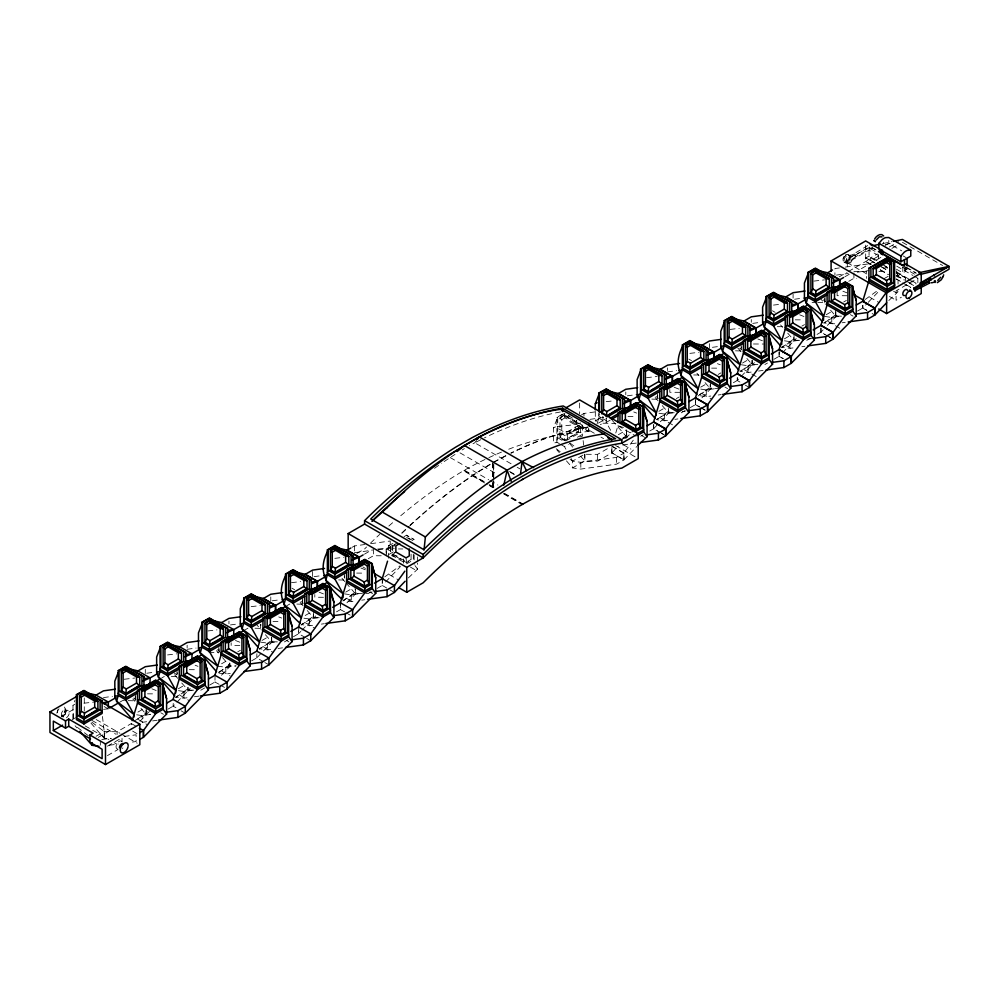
<?xml version="1.0" encoding="UTF-8"?>
<svg xmlns="http://www.w3.org/2000/svg" width="999" height="999" viewBox="0 0 999 999"><rect width="100%" height="100%" fill="white"/><g stroke="black" fill="none" stroke-linecap="round" stroke-linejoin="round"><path stroke-width="0.75" stroke-dasharray="5 3.75" d="M56.868 713.149L57.805 709.715M564.423 415.272L565.022 417.794L575.174 423.651L575.174 429.832L565.022 435.689L564.423 440.522L559.964 437.937L559.964 417.844L564.423 415.272L578.371 423.326L578.371 432.467L564.423 440.522L578.371 431.805M65.31 713.648L66.209 710.339L64.76 707.042M597.09 423.876L598.726 418.069L598.726 413.186M615.746 433.029L617.956 425.724L623.488 427.522M572.514 418.119L564.423 413.449L557.729 417.32L557.729 437.812L556.893 440.397L559.403 441.845M599.55 413.673L598.726 416.258L606.256 420.604M72.989 719.13L72.989 705.306L74.95 700.324M559.403 443.668L556.893 442.22L553.483 443.269L553.483 427.909L556.893 419.18L564.423 414.835L569.867 416.084M559.964 437.937L561.775 433.816L561.775 419.667L559.964 418.506L564.423 415.934L578.371 423.976L575.174 423.651M869.242 247.103C870.728 249.013 845.366 256.731 851.023 259.902C850.748 262.5 845.504 265.946 844.33 261.925C842.369 254.295 854.07 253.734 849.999 256.731M882.916 243.881L883.715 242.208M850.586 256.843C864.922 250.299 848.326 255.232 846.977 257.692C843.593 266.483 847.839 259.84 850.961 259.827M869.118 247.215L869.704 248.863L875.461 248.202M844.118 256.293L842.956 258.853L843.243 261.051M64.835 714.385L62.088 716.645M623.875 453.171L611.763 446.178L611.763 452.934L623.875 459.927L623.875 453.171L634.39 438.636M476.548 440.422L474.762 442.794L469.405 445.716M139.922 721.353L149.5 711.4M175.936 707.667L173.102 706.193L190.26 688.361M219.106 684.29L214.935 682.042L217.195 679.682M221.453 675.262L232.093 664.21M263.624 661.7L256.755 657.891L274.975 638.96M305.457 637.549L298.576 633.741L300.849 631.393M301.91 630.282L315.746 615.921M344.593 611.85L340.409 609.602L342.682 607.242M346.928 602.822L357.567 591.77M394.355 592.444L382.23 585.451L384.503 583.091M385.564 581.992L400.462 566.52M408.329 577.934L417.557 569.168L417.557 563.024M611.763 452.934L618.281 446.153M625.736 438.424L633.179 430.681M660.314 432.679L653.583 428.783L670.754 410.951M623.875 459.927L636.788 446.528M699.45 406.968L695.416 404.632L697.677 402.285M701.935 397.864L712.574 386.813M739.934 382.043L737.237 380.494L754.395 362.662M783.104 358.678L779.07 356.343L781.33 353.983M782.392 352.884L796.228 338.511M827.622 336.076L820.891 332.192L823.164 329.832M827.409 325.412L839.11 313.261M866.757 310.377L862.724 308.042L867.12 303.484M868.181 302.372L878.82 291.321M888.81 300.524L898.039 291.758L896.328 289.373M867.731 245.542L854.657 253.384L855.843 256.568L851.036 259.977M855.506 255.095L868.78 247.115M855.331 255.269L854.607 255.682L855.631 256.693L870.029 248.826L869.917 247.252M411.076 554.133L411.076 560.114L406.605 562.687L392.669 554.645L395.866 551.997M386.351 555.931L386.351 549.175L394.93 543.743M137.575 719.03L147.652 711.738M175.624 697.614L189.485 687.587M218.706 672.552L231.306 663.436M259.278 649.313L273.139 639.285M301.099 625.174L314.96 615.147M342.932 601.023L356.78 590.996M384.752 576.873L399.875 565.933M623.101 437.974L630.656 432.505M657.367 419.293L669.967 410.177M697.926 396.066L711.788 386.039M741.021 371.004L753.621 361.888M781.58 347.764L795.441 337.737M824.674 322.702L837.274 313.586M865.234 299.463L877.834 290.359M444.155 461.575A428.534 247.415 -60 0 1 450.199 457.53L455.044 454.42M462.125 449.987L464.423 448.588M490.359 464.373L476.81 472.902A428.534 247.415 -60 0 0 410.127 525.561M489.947 485.989L492.894 487.687L493.781 487.175L493.781 480.956M556.893 442.22L556.893 417.37L564.423 413.024L564.423 414.835L582.604 425.324L567.382 433.866L555.269 426.873L553.483 427.909M561.775 419.667L565.022 417.794M72.989 705.306L74.788 704.283M352.01 547.352L354.433 545.953L364.872 544.505M581.53 414.835L583.965 413.436L595.891 411.788M875.998 249.8L870.666 246.728L870.666 248.826L872.239 247.927L876.235 250.225M61.289 716.495L73.239 709.59L73.239 719.03M847.289 266.745L847.289 262.7L869.068 250.125L881.255 257.168L859.49 269.742M885.089 245.504L888.773 243.381L901.71 250.849M579.108 422.989L576.535 424.475L555.269 426.873M871.091 264.485L865.821 261.438L865.821 257.954L869.068 256.081L877.597 261.014M357.005 553.346L364.573 548.975A428.534 247.415 -60 0 1 366.571 546.99M878.708 255.994L870.666 260.639L870.666 257.792L877.322 253.958M889.31 247.028L898.625 241.658M72.39 719.517L75.037 717.994M839.073 276.873L847.052 272.265M848.388 271.503L869.068 259.565L874.724 262.824M891.882 248.389L898.476 244.593M364.423 554.183L372.152 549.725M595.242 420.916L602.959 416.458L602.959 423.214L600.387 424.7M844.904 276.773L851.348 273.064M565.771 440.909L580.606 432.342L580.606 422.789M598.438 423.101L606.518 418.444M388.436 558.241L388.436 545.679L392.332 543.431M404.008 536.688L406.605 535.189L414.135 539.535L406.605 535.614M388.436 545.679L393.131 543.394M577.41 437.25L582.604 434.253L580.606 432.342M108.179 708.878L104.133 706.543M119.905 702.11L122.477 700.624L126.711 700.649M161.726 677.959L164.311 676.473M245.379 629.657L247.952 628.171M287.213 605.519L289.785 604.033M368.281 558.703L373.439 555.731L383.304 555.794M588.798 428.696L588.798 431.393L576.685 424.4L576.685 420.342L576.535 424.475L588.661 431.468L591.371 429.907M848.763 281.306L853.92 278.321L856.742 278.346M377.672 549L386.351 549.175L397.14 542.957M560.664 444.393L564.423 446.565L568.319 444.318M610.152 420.154L606.256 422.415L598.726 418.069L595.304 419.118L596.203 421.503M395.204 544.692L392.669 546.153L394.792 545.929M389.036 554.383L394.43 551.273M237.687 651.86L240.384 650.299M676.348 398.601L679.045 397.04M718.181 374.45L720.866 372.902M801.822 326.161L804.52 324.6M843.656 302.01L846.353 300.449M884.127 278.634L888.173 276.298M96.079 736.251L104.208 731.555L117.12 731.755L131.418 723.501L131.281 728.983M137.899 712.1L143.232 709.028M178.396 688.723L185.052 684.877M221.553 663.798L226.885 660.726M262.05 640.421L268.706 636.575M305.207 615.509L309.203 613.199M345.704 592.132L352.36 588.286M611.9 446.103L624.025 453.096L624.025 459.852L616.595 464.135L580.819 469.093L572.564 467.907L572.564 461.151L584.54 454.233M618.381 434.69L626.51 430.007L626.51 436.763L622.477 439.085M658.878 411.313L665.534 407.467M700.711 387.162L707.367 383.329M742.532 363.024L749.188 359.178M784.365 338.873L791.021 335.027M826.185 314.722L832.841 310.876M896.702 266.121L904.47 270.604L907.092 269.081L904.507 267.595M98.252 737.399L109.828 730.719M896.503 276.536L905.656 271.253L912.974 275.474M392.669 553.983L406.605 562.025L411.076 559.452M133.916 721.153L146.029 714.16L150.474 714.31M218.906 672.09L229.683 665.871L235.539 666.021M586.313 454.283L597.602 454.358L610.476 446.928M167.957 709.165L173.239 706.106M200.762 690.222L204.633 687.986M209.778 685.014L215.072 681.967M251.611 660.863L256.893 657.817M284.415 641.92L288.286 639.697M293.431 636.725L298.726 633.666L298.726 628.246M336.551 611.825L340.547 609.515L340.547 602.759M370.641 592.145L368.069 593.631L363.836 593.606M377.085 588.423L382.38 585.364L382.38 578.608M580.619 456.231L584.902 461.026L597.602 461.113L611.9 452.859L624.025 459.852M640.709 436.226L643.281 434.727M649.725 431.019L653.733 428.708L657.767 431.031M681.256 412.812L685.114 410.589M690.259 407.617L695.554 404.558L699.6 406.893M733.378 382.717L737.374 380.407L740.072 381.968M764.897 364.523L767.482 363.037M773.913 359.315L779.208 356.256L783.241 358.591M806.73 340.372L810.589 338.137M817.032 334.428L821.028 332.118L825.074 334.44M857.567 311.014L862.861 307.967L866.895 310.302M107.417 746.191L122.028 737.761L122.028 741.807M917.844 282.767L917.844 278.296L896.078 290.859L896.078 300.299L901.373 297.24M570.092 459.278L572.564 461.151L580.819 462.337L616.595 457.38L624.025 453.096M107.417 755.619L118.044 749.487M493.494 462.137L508.366 454.27M493.781 462.312L508.653 454.433M480.819 439.685L474.762 442.794L511.913 464.248M845.416 255.082L846.103 254.757M567.382 439.597L567.382 433.866L585.938 425.874M850.349 257.555L849.1 257.367M66.871 710.364L65.472 710.826L66.496 710.863L65.172 710.102M579.832 436.963L582.604 436.063L582.604 423.514M885.364 244.593L892.656 242.732M882.804 243.594L891.857 241.683M560.364 412L558.029 412.412A428.534 247.415 -60 0 0 484.453 437.849M587.862 426.998L584.353 427.609A428.534 247.415 -60 0 0 510.776 453.047M588.149 427.172L584.652 427.784A428.534 247.415 -60 0 0 511.076 453.221M839.397 267.932L834.914 268.544L834.914 275.299M845.354 267.095L870.703 263.586M836.413 275.1L848.338 273.439M857.279 272.203L869.205 270.542M794.58 299.238L803.533 298.002M752.759 323.389L760.214 322.352M824.899 316.458L831.767 317.457L842.207 316.009M841.508 316.183L835.639 316.021L823.526 323.014L834.752 323.801M842.207 322.764L845.191 322.352M712.424 347.327L719.879 346.303M784.452 340.809L789.947 341.608L798.888 340.359M807.841 339.123L812.312 338.499M799.675 340.322L793.818 340.159L781.705 347.165L789.947 348.351L795.916 347.527M801.872 346.703L804.857 346.291M667.619 371.89L676.56 370.654M741.246 364.76L748.114 365.746L758.553 364.298M757.854 364.473L751.997 364.31L739.872 371.316L748.114 372.502L752.597 371.89M758.553 371.054L763.024 370.442M627.285 395.841L636.226 394.593M700.799 389.098L706.293 389.897L716.733 388.449M720.254 388.648L710.164 388.461L698.051 395.454L706.293 396.653L710.764 396.029M718.219 395.005L721.203 394.58M589.922 419.368L604.832 417.295M658.965 413.249L664.472 414.048L674.899 412.599M682.354 411.563L685.339 411.151M674.2 412.774L668.343 412.612L656.218 419.605L664.472 420.804L668.943 420.179M674.899 419.355L677.884 418.943M622.639 438.199L627.11 437.574M622.639 444.955L637.549 442.882M370.841 543.681L390.222 540.996L390.222 547.739L394.343 548.339M354.433 552.709L372.327 550.224M378.296 549.4L390.222 547.739M314.098 576.648L321.553 575.611M272.277 600.799L279.732 599.762M344.418 593.868L351.286 594.855L361.725 593.406M369.18 592.382L372.165 591.957M362.425 593.593L355.157 593.418L343.044 600.424L351.286 601.61L355.756 600.998M361.725 600.162L364.71 599.75M230.444 624.949L237.899 623.913M303.971 618.206L309.465 619.005L319.905 617.557M319.193 617.732L313.336 617.569L301.211 624.562L309.465 625.761L315.422 624.937M321.391 624.113L324.375 623.688M187.138 649.3L196.079 648.064M260.764 642.157L267.632 643.156L276.586 641.92M277.372 641.882L271.503 641.72L259.39 648.713L267.632 649.912L272.115 649.288M278.072 648.463L282.542 647.839M146.803 673.239L154.246 672.202M217.57 666.108L225.811 667.307L236.251 665.858M218.943 673.064L225.811 674.063L230.282 673.438M103.484 697.602L112.425 696.353M178.484 690.659L183.978 691.445L192.932 690.209M193.719 690.172L187.862 690.009L175.737 697.015L183.978 698.201L188.461 697.589M194.418 696.753L198.888 696.141M136.663 714.797L142.158 715.596L152.597 714.148M146.628 721.728L142.158 722.352L142.158 715.596M152.597 720.903L157.068 720.291M101.823 739.535L110.764 738.298M124.188 736.438L136.114 734.789L136.114 741.545L130.145 742.369M109.278 745.266L118.219 744.018M813.823 281.106L824.462 279.87M773.513 305.082L781.106 304.195M730.169 329.408L739.285 328.346M689.859 353.371L698.975 352.322M646.515 377.697L657.155 376.473M606.206 401.673L613.811 400.786M567.382 433.866L588.798 431.393M334.852 558.341L343.968 557.28M291.508 582.654L300.624 581.605M251.199 606.63L260.327 605.581M207.854 630.956L216.97 629.894M167.557 654.932L176.673 653.87M124.201 679.258L134.84 678.021M83.904 703.221L96.054 701.822M103.621 709.34L108.317 708.791M556.893 417.37L557.729 417.32M853.92 271.578L866.62 271.653L866.62 278.409M878.945 271.541L887.599 271.591M847.214 295.741L837.125 295.679L837.125 290.284M812.087 302.472L816.32 302.497M817.731 302.51L824.999 302.685L824.999 295.929M795.291 319.83L803.945 319.88M777.322 326.673L782.966 326.698L782.966 324.001M753.471 343.981L763.561 344.043M735.489 350.811L741.358 350.974L741.358 346.928M711.65 368.132L720.291 368.181M693.668 374.962L699.312 375M679.907 392.332L669.817 392.27L669.817 389.573M651.835 399.113L657.704 399.275L657.704 395.217M627.996 416.421L636.638 416.471M602.959 423.214L615.871 423.426M612.262 420.392L626.51 436.763L629.545 436.9M398.464 548.938L402.797 548.963M392.12 555.968L397.877 556.006M356.643 573.089L365.297 573.139M338.661 579.919L344.518 580.082L344.518 576.036M323.464 597.29L314.81 597.24L314.81 594.53M296.84 604.07L302.697 604.233L302.697 597.477M272.989 621.378L281.643 621.44M255.007 628.221L260.864 628.383L260.864 624.325M239.81 645.579L231.156 645.529L231.156 642.832M208.953 652.347L219.043 652.534L219.043 648.476M189.335 669.68L197.989 669.73M171.353 676.51L177.21 676.673L177.21 672.627M147.515 693.83L156.156 693.88M128.122 700.661L135.389 700.823L135.389 694.068M90.971 723.114L104.208 738.311L111.476 738.486M884.714 267.07L887.599 268.207M842.894 291.221L847.214 292.932M799.625 314.797L803.945 316.508M757.791 338.936L763.561 341.221M717.407 363.661L720.291 364.797M674.138 387.237L679.907 389.523M633.766 411.95L636.638 413.099M386.351 549.175L395.005 552.609M360.964 568.044L365.297 569.767M319.143 592.195L323.464 593.906M278.758 616.92L281.643 618.056M235.489 640.496L239.81 642.207M195.105 665.209L197.989 666.358M151.836 688.786L156.156 690.509M388.436 547.502L394.767 551.061M902.422 242.307L942.581 265.497M903.208 255.969L905.793 257.455M906.63 267.495L915.958 272.877M905.544 267.145L916.195 273.301M870.666 248.826L875.998 251.898M902.634 267.282L914.622 274.213M914.185 276.186L917.844 278.296M896.39 269.193L902.809 272.889L902.809 267.12M896.665 272.015L910.526 280.032M911.75 280.731L917.844 284.253M882.542 264.498L887.674 267.47M870.666 257.792L875.898 260.814M884.977 266.059L887.549 267.545M908.141 279.433L915.983 283.966M881.255 266.608L887.674 270.304M896.665 275.499L904.37 279.945M906.955 281.443L913.498 285.214M865.821 257.954L874.587 262.912M881.642 267.095L888.236 270.904M896.153 275.462L904.058 280.032M909.327 283.079L914.672 286.051M880.331 269.805L888.236 274.375M896.153 278.946L901.423 281.993L896.103 279.071M906.692 285.027L910.651 287.312M870.978 264.573L865.683 261.513L865.683 240.959M880.231 269.917L888.161 274.488M902.709 282.892L910.651 287.475M848.126 254.695C852.397 256.743 848.039 264.523 844.055 262.088M846.802 261.551L847.552 262.662M847.289 262.7L867.194 274.188M893.556 291.233L896.253 292.794M889.485 296.491L896.078 300.299M869.754 297.227L879.182 302.672M872.139 313.486L874.837 315.047M850.386 314.61L853.084 316.159M827.921 321.378L840.047 328.371M826.423 335.227L830.456 337.55M828.97 336.863L833.016 339.185M772.477 310.801L775.174 312.35M786.101 345.529L792.831 349.413M744.267 369.68L756.393 376.673M745.316 385.152L749.362 387.487M688.823 359.091L691.52 360.651M724.912 387.05L727.597 388.611M702.447 393.818L711.875 399.263M700.936 407.667L704.982 410.002M700.799 407.742L706.181 410.851M660.626 417.969L672.739 424.962M659.115 431.818L664.497 434.927M661.663 433.454L665.709 435.789M641.258 435.352L645.292 437.687M626.373 430.082L626.723 436.888M617.956 425.724L636.138 436.213M622.839 444.455L630.918 449.113M594.293 433.254L579.645 424.8L563.224 434.278A428.534 247.415 -60 0 0 507.142 449.825M600.948 437.1L603.608 438.636M615.596 445.554L638.224 458.628M569.642 421.703L581.768 428.696M561.775 433.816L565.022 435.689M559.964 437.287L564.423 439.86M557.729 437.812L564.423 441.683M517.182 467.282L519.817 468.806M509.577 471.391L514.835 474.438M510.452 472.427L514.398 474.712M459.99 452.847L497.14 474.3M450.199 457.53L488.661 479.732M489.985 480.494L497.877 485.052M484.215 481.655L464.348 470.179L455.856 475.349A428.534 247.415 -60 0 0 398.251 517.832M489.522 484.715L493.781 487.175M504.383 493.294L522.927 503.996M463.898 470.454L487.749 484.215M489.073 484.977L493.344 487.45M503.933 493.568L521.166 503.508M484.652 482.929L463.461 470.691L471.953 466.058A428.534 247.415 -60 0 1 485.264 459.353M503.496 493.806L522.04 504.52M412.887 540.621L406.605 537L406.605 535.189M406.605 537.437L409.965 539.373M410.389 567.082L415.771 570.192M389.273 574.637L398.688 580.069M362.812 566.908L365.472 568.443M369.905 592.007L372.602 593.568M347.44 598.788L354.17 602.672M345.791 612.712L351.323 615.734M291.995 588.199L294.68 589.76M305.619 622.926L315.047 628.371M306.656 638.411L310.701 640.746M286.251 640.309L288.948 641.87M263.786 647.077L273.214 652.522M264.835 662.562L269.018 664.81M221.965 671.228L230.045 675.886M220.317 685.152L224.5 687.399M180.132 695.379L189.56 700.811M181.181 710.851L185.227 713.186M160.777 712.749L163.461 714.31M138.312 719.517L147.74 724.962M131.281 723.588L135.464 725.836M132.63 731.118L138.012 734.228M96.179 719.53L119.98 733.266M121.304 734.028L137.175 743.194M91.858 720.341L115.934 734.24M85.102 725.873L108.841 739.585M114.111 742.632L116.758 744.143M62.113 715.659L63.436 716.42L62.825 715.646L63.137 717.157A4.471 2.585 -60 0 1 65.497 711.151A4.471 2.585 -60 0 1 69.293 712.075A4.471 2.585 -60 0 1 66.271 717.919M823.288 299.887L825.761 301.76M739.635 348.189L742.107 350.062M655.981 396.478L658.453 398.364M569.855 442.907L574.8 446.653M560.214 451.773L555.269 448.027L559.34 452.709M300.974 601.448L303.446 603.321M217.32 649.737L219.792 651.61M174.263 672.951L176.736 674.824M133.666 698.039L136.139 699.912M91.846 722.19L104.208 731.555L104.208 738.311M88.374 735.739L74.788 725.436L76.823 727.771M575.174 429.832L578.371 432.467M819.355 297.315L825.461 304.32M830.556 310.177L835.639 316.021L835.639 309.265M780.581 324.962L782.617 327.31M787.712 333.154L793.818 340.159L793.818 337.462M737.737 347.952L741.807 352.622M746.902 358.466L751.997 364.31L751.997 360.264M696.927 373.264L698.963 375.599M705.082 382.617L710.164 388.461L710.164 384.403M655.107 397.415L658.166 400.924M662.237 405.594L668.343 412.612L668.343 407.205M569.418 443.369L573.488 448.052M566.458 460.889L572.564 467.907L584.69 460.901L584.69 454.145M341.933 578.221L344.98 581.73M346.004 582.904L355.157 593.418L355.157 586.663M300.1 602.372L303.159 605.881M307.23 610.551L313.336 617.569L313.336 614.872M255.22 623.014L261.326 630.032M265.397 634.702L271.503 641.72L271.503 634.964M216.446 650.674L218.481 653.009M222.552 657.679L229.683 665.871L229.683 659.115M174.625 674.812L177.672 678.321M181.743 683.004L187.862 690.009L187.862 687.312M132.792 698.963L134.828 701.298M140.946 708.316L146.029 714.16L146.029 710.114M414.997 565.584L417.557 569.168M610.689 430.369L606.256 422.415L606.256 417.532M564.423 446.565L565.909 449.213M571.091 458.491L572.564 461.151M896.702 272.827L898.039 276.398L898.039 284.078M896.515 270.866L898.039 276.398M406.019 557.867L406.605 562.687L406.605 562.025M583.129 440.584L583.641 445.104M102.472 716.483L104.208 731.555M905.656 266.92L905.656 271.253M905.656 277.21L905.519 280.769M904.47 267.495L904.47 270.604M888.773 240.447L888.773 243.381M878.421 254.483L878.421 258.816M869.068 250.125L869.068 259.565M862.861 305.219L862.861 307.967M862.724 305.344L862.724 308.042M853.92 272.927L853.92 278.321M835.863 312.088L835.863 316.146M831.767 317.457L831.767 324.213M824.787 298.501L824.787 302.56M821.028 328.034L821.028 332.118M820.891 328.147L820.891 332.192M794.03 334.89L794.03 340.284M793.094 294.043L793.094 298.102M789.947 341.608L789.947 348.351M779.208 349.5L779.208 356.256M779.07 352.285L779.07 356.343M752.21 360.389L752.21 364.435M751.273 319.543L751.273 322.252M748.114 365.746L748.114 372.502M741.133 344.093L741.133 350.849M737.374 377.672L737.374 380.407M737.237 377.784L737.237 380.494M710.376 381.83L710.376 388.586M709.44 343.693L709.44 347.752M706.293 389.897L706.293 396.653M695.554 400.474L695.554 404.558M695.416 397.889L695.416 404.632M668.556 410.027L668.556 412.737M667.619 367.844L667.619 370.542M664.472 414.048L664.472 420.804M657.479 393.743L657.479 399.15M653.733 424.625L653.733 428.708M653.583 424.737L653.583 428.783M625.786 391.995L625.786 394.692M616.595 457.38L616.595 464.135M611.9 447.44L611.9 452.859M597.602 454.358L597.602 461.113M595.304 411.438L595.304 419.118M588.661 428.733L588.661 431.468M584.902 454.27L584.902 461.026M583.965 413.436L583.965 416.133M580.819 462.337L580.819 469.093M579.645 403.022L579.645 413.911M493.781 463.861L493.781 479.408M493.494 465.247L493.494 479.233M493.494 480.794L493.494 487L492.607 487.524L492.607 482.854M492.894 462.824L492.894 476.81M492.894 483.029L492.894 487.687M492.607 476.635L492.607 462.649L476.523 472.727A428.534 247.415 -60 0 0 409.84 525.399M417.557 556.88L417.557 561.488M414.135 554.895L414.135 564.385M413.311 554.133L413.311 559.989L406.605 563.861L390.434 554.52L390.434 544.954M403.646 558.903L403.646 563.199M392.669 545.491L392.669 554.645M386.126 549.05L386.126 553.109M382.23 578.696L382.23 585.451M373.439 548.975L373.439 555.731M355.382 589.497L355.382 593.543M354.433 545.953L354.433 551.361M351.286 594.855L351.286 601.61M344.305 573.201L344.305 579.957M340.409 602.847L340.409 609.602M313.549 612.287L313.549 617.694M312.612 571.453L312.612 576.86M309.465 619.005L309.465 625.761M302.485 600.049L302.485 604.108M298.576 631.043L298.576 633.741M271.728 637.787L271.728 641.845M270.779 596.952L270.779 600.998M267.632 643.156L267.632 649.912M260.652 624.2L260.652 628.259M256.893 653.733L256.755 657.891M229.895 663.286L229.895 665.996M228.958 621.103L228.958 623.801M225.811 667.307L225.811 674.063M218.831 645.654L218.831 652.409M215.072 675.212L214.935 682.042M188.074 687.437L188.074 690.134M187.138 645.242L187.138 647.951M183.978 691.445L183.978 698.201M176.998 669.792L176.998 676.548M173.239 703.371L173.102 706.193M146.241 708.878L146.241 714.285M145.305 669.392L145.305 673.451M135.177 696.653L135.177 700.699M117.12 731.755L117.12 734.465M104.42 731.68L104.42 738.436M100.337 741.096L100.337 745.154M84.278 697.976L84.278 711.188M117.707 749.038A4.471 2.585 -60 0 1 116.883 743.805A4.471 2.585 -60 0 1 121.866 741.47M845.216 255.594A4.221 2.435 -60 0 1 849.05 257.155A4.221 2.435 -60 0 1 844.467 262.225A4.221 2.435 -60 0 1 844.505 256.381M122.902 747.914A3.172 1.836 -60 0 1 122.365 748.501M64.51 707.055A5.619 3.247 -60 0 1 61.289 715.946M57.268 712.649A5.619 3.247 -60 0 1 59.028 708.766M402.035 533.216A428.534 247.415 -60 0 1 409.115 526.51M401.735 533.041A428.534 247.415 -60 0 1 408.816 526.336M434.503 468.331A428.534 247.415 -60 0 1 441.733 463.236M488.886 457.642A428.534 247.415 -60 0 1 501.535 452.085M370.579 543.056A428.534 247.415 -60 0 1 379.67 534.403M388.848 526.036A428.534 247.415 -60 0 1 392.957 522.415M905.656 277.847L896.528 272.727L905.656 277.847M848.014 261.376A2.385 1.374 -60 0 0 849.375 257.605A2.385 1.374 -60 0 0 846.453 259.415A2.385 1.374 -60 0 0 848.014 261.376M849.899 263.237A3.359 1.936 -60 0 0 851.835 257.917A3.359 1.936 -60 0 0 847.714 260.464A3.359 1.936 -60 0 0 849.899 263.237M63.724 715.421A3.172 1.836 -60 0 0 65.547 710.401A3.172 1.836 -60 0 0 61.663 712.811A3.172 1.836 -60 0 0 63.724 715.421"/><path stroke-width="1.5" d="M928.408 282.13L929.195 281.443L929.607 283.029L914.572 290.796M424.001 550.074L425.387 536.975L429.72 532.579A373.926 215.884 -60 0 1 507.155 470.167L522.065 461.588A373.926 215.884 -60 0 1 599.487 434.59L603.833 433.941L612.1 439.697M83.941 692.682L84.54 695.192L94.693 701.061L94.693 707.242L84.54 713.099L83.941 717.919L79.47 715.346L79.47 695.254L83.941 692.682L97.89 700.724L97.89 709.877L83.941 717.919L97.89 709.215M136.513 676.91L139.71 677.235L125.762 669.193L121.304 671.765L123.114 672.926L123.114 687.075L121.304 691.196L121.304 671.103L125.762 668.531L126.361 671.053L136.513 676.91L136.513 683.091L126.361 688.948L125.762 693.781L139.71 685.064M167.745 668.418L168.194 664.797L178.346 658.94L178.346 652.759L168.194 646.902L167.595 644.38L163.124 646.952L163.124 667.045L166.483 668.98M209.565 644.268L210.015 640.646L220.167 634.79L220.167 628.608L210.015 622.752L209.415 620.229L204.957 622.814L204.957 642.906L208.304 644.83M251.248 621.328L251.848 616.508L261.988 610.639L261.988 604.47L251.848 598.601L251.248 596.078L246.778 598.663L246.778 618.756L250.125 620.691M289.722 595.254L293.069 597.177L293.669 592.357L303.821 586.5L303.821 580.319L293.669 574.45L293.069 571.94L288.611 574.512L288.611 594.605L290.422 590.484L290.422 576.336L288.611 575.174L293.069 572.589L307.018 580.644L303.821 580.319M345.642 562.35L335.489 568.206L334.902 573.039L330.432 570.454L330.432 550.362L334.902 547.789L348.838 555.831L348.838 564.984L345.642 562.35L345.642 556.168L335.489 550.312L334.902 547.789M520.454 474.587L522.065 461.588L479.233 436.863L464.335 445.454A373.926 215.884 -60 0 0 386.9 507.867M616.395 410.514L606.256 416.371L606.843 411.538L616.995 405.681L616.995 399.5L606.843 393.643L606.256 391.121L601.785 393.706L601.785 413.798L603.596 409.665L603.596 395.517L601.785 394.355L606.256 391.783L620.192 399.837L616.995 399.5M648.076 392.22L648.676 387.4L658.828 381.531L658.828 375.362L648.676 369.493L648.076 366.97L643.606 369.555L643.606 389.647L648.076 392.22L662.025 383.516M700.649 357.392L690.496 363.249L689.897 368.069L685.439 365.497L685.439 345.404L689.897 342.832L703.845 350.874L703.845 360.027L700.649 357.392L700.649 351.211L690.496 345.342L689.897 342.832M742.482 333.241L732.329 339.098L731.73 343.931L727.26 341.346L727.26 321.253L731.73 318.681L745.666 326.723L745.666 335.876L742.482 333.241L742.482 327.06L732.329 321.203L731.73 318.681M773.551 319.78L774.15 314.947L784.302 309.091L784.302 302.909L774.15 297.053L773.551 294.53L769.093 297.115L769.093 317.195L770.903 313.074L770.903 298.926L769.093 297.764L773.551 295.192L787.499 303.234L784.302 302.909M815.384 295.629L815.983 290.809L826.123 284.94L826.123 278.758L815.983 272.902L815.384 270.379L810.913 272.964L810.913 293.057L812.724 288.923L812.724 274.775L810.913 273.626L815.384 271.041L829.32 279.096L826.123 278.758M913.86 288.174L929.794 278.284L930.868 279.046L930.881 279.845L914.048 289.485M503.808 485.114L507.155 470.192L464.335 445.454L457.267 451.498M937.337 282.642L941.308 279.732L943.181 276.473M943.668 274.825L943.156 276.523M132.168 720.666L137.475 703.121L137.475 690.571L155.657 680.082L163.187 684.427L163.187 709.278L166.596 714.048L143.394 737.337L143.394 730.581L155.657 713.623L163.187 709.278M208.429 689.909L205.007 685.127L205.007 660.277L197.477 655.931L179.296 666.42L179.296 678.97L173.102 699.437L185.364 706.355L185.227 713.186L208.429 689.909L208.429 674.55L205.007 662.087L208.429 674.55M227.048 689.035L250.25 665.759L246.84 660.976L246.84 636.126L239.31 631.78L221.129 642.282L221.129 654.832L214.935 675.287L227.185 682.205L227.048 689.035L219.768 693.244L200.387 695.928M292.083 641.608L288.661 636.825L288.661 611.975L281.131 607.629L262.949 618.131L262.949 630.681L256.755 651.136L269.018 658.054L268.881 664.897L292.083 641.608L292.083 626.248L288.661 613.798L290.022 620.204M333.903 617.457L330.482 612.674L330.482 587.837L322.952 583.491L304.782 593.98L304.782 606.53L298.576 626.997L310.839 633.903L310.701 640.746L333.903 617.457L333.903 602.11L330.482 589.647L331.843 596.053M375.736 593.319L372.315 588.536L372.315 563.686L364.785 559.34L346.603 569.83L346.603 582.38L340.409 602.847L352.672 609.752L352.522 616.595L375.736 593.319L375.736 577.959L372.315 565.496L375.736 577.959M387.55 561.163L382.23 578.696L394.493 585.614L394.355 592.444L405.132 581.243M688.91 412.5L685.489 407.717L685.489 382.867L677.959 378.521L659.79 389.023L659.79 401.573L653.583 422.028L665.709 429.033L665.709 435.789L688.91 412.5L688.91 397.14L685.489 384.69L688.91 397.14M730.731 388.349L727.322 383.566L727.322 358.728L719.792 354.383L701.61 364.872L701.61 377.422L695.416 397.889L707.529 404.882L707.529 411.638L730.731 388.349L730.731 373.002L727.322 360.539L730.731 373.002M772.564 364.21L769.143 359.428L769.143 334.578L761.613 330.232L743.431 340.721L743.431 353.271L737.237 373.738L749.362 380.731L749.362 387.487L772.564 364.21L772.564 348.851L769.143 336.388L770.504 342.807M814.385 340.06L810.976 335.277L810.976 310.427L803.446 306.081L785.264 316.571L785.264 329.133L779.07 349.588L791.183 356.581L791.183 363.336L814.385 340.06L814.385 324.7L810.976 312.237L812.324 318.656M856.218 315.909L852.796 311.126L852.796 286.276L845.266 281.93L827.085 292.432L827.085 304.982L820.891 325.437L833.016 332.43L833.016 339.185L856.218 315.909L856.218 300.549L852.796 288.087L856.218 300.549M874.837 308.291L887.087 291.321L894.617 286.975L894.617 262.138L887.087 257.779L868.918 268.281L868.918 280.831L862.724 301.286L874.837 308.291L874.837 315.047L867.557 319.243L848.176 321.94M870.216 244.193L871.565 245.304M77.235 694.717L77.235 715.222L76.411 717.806L83.941 722.152L102.123 711.663L100.125 709.752L100.125 700.187L83.941 690.846L76.411 694.767L76.411 719.617L83.941 723.963L102.123 713.473L102.123 700.923L83.941 690.421L76.411 694.767M143.943 676.773L125.762 666.708L119.068 670.566L119.068 691.071L118.244 693.656L125.762 698.001L143.943 687.512L143.943 676.773L125.762 666.271L118.244 670.629L118.244 695.466L116.608 701.286L132.892 719.992M155.057 684.852L155.657 682.329L160.115 684.902L160.115 704.994L158.304 700.873L158.304 686.725L160.115 685.564L155.657 682.991L141.708 691.033L144.905 690.709L155.057 684.852L158.304 686.725M185.777 652.622L167.595 642.557L160.889 646.428L160.889 666.92L160.065 669.505L167.595 673.85L185.777 663.361L185.777 652.622L167.595 642.132L160.065 646.478L160.065 671.328L158.429 677.135L174.725 695.841M196.878 660.701L197.477 658.179L201.948 660.764L201.948 680.856L200.137 676.723L200.137 662.574L201.948 661.413L197.477 658.841L183.541 666.895L186.738 666.558L196.878 660.701L200.137 662.574M202.722 622.277L202.722 642.782L201.885 645.366L209.415 649.712L227.597 639.21L225.599 637.3L225.599 627.747L209.415 618.406L201.885 622.327L201.885 647.177L200.262 652.984L216.546 671.69M243.768 656.705L241.958 652.572L241.958 638.436L243.768 637.275L239.31 634.69L225.362 642.744L228.559 642.419L238.711 636.55L239.31 634.028L243.768 636.613L243.768 656.705L240.422 658.641M269.418 604.32L251.248 594.255L244.543 598.126L244.543 618.631L243.719 621.216L251.248 625.561L269.418 615.059L269.418 604.32L251.248 593.831L243.719 598.176L243.719 623.026L242.083 628.846L258.366 647.552M280.532 612.399L281.131 609.889L285.602 612.462L285.602 632.554L283.791 628.433L283.791 614.285L285.602 613.124L281.131 610.539L267.183 618.593L270.379 618.269L280.532 612.399L283.791 614.285M306.069 593.906L311.251 590.921L311.251 580.182L293.069 570.104L286.376 573.975L286.376 594.48L285.539 597.065L293.069 601.41L304.782 594.655M327.422 608.403L325.612 604.283L325.612 590.134L327.422 588.973L322.952 586.401L309.016 594.442L312.212 594.118L322.365 588.261L322.952 585.739L327.422 588.311L327.422 608.403L322.952 610.988L316.621 607.33M351.074 555.307L351.074 564.86L353.072 566.77L353.072 556.031L334.902 545.966L328.196 549.825L328.196 570.329L327.372 572.914L334.902 577.26L346.603 570.504M369.243 584.253L367.432 580.132L367.432 565.983L369.243 564.822L364.785 562.25L350.836 570.304L354.033 569.967L364.185 564.11L364.785 561.588L369.243 564.173L369.243 584.253L364.785 586.838L352.11 579.52M640.596 427.597L638.786 423.464L638.786 409.328L640.596 408.166L636.138 405.582L622.19 413.636L625.386 413.311L635.539 407.442L636.138 404.92L640.596 407.505L640.596 427.597L636.138 430.169L624.725 423.588M666.258 375.212L648.076 365.147L641.37 369.018L641.37 389.523L640.546 392.108L648.076 396.453L666.258 385.951L666.258 375.212L648.076 364.722L640.546 369.068L640.546 393.918L638.923 399.737L655.207 418.444M682.429 403.446L680.619 399.325L680.619 385.177L682.429 384.016L677.959 381.431L664.023 389.485L667.22 389.16L677.359 383.304L677.959 380.781L682.429 383.354L682.429 403.446L677.959 406.019L675.424 404.558M706.081 350.337L706.081 359.902L708.079 361.813L708.079 351.074L689.897 340.996L683.204 344.867L683.204 365.372L682.379 367.957L689.897 372.302L706.793 362.562M724.25 379.295L722.439 375.174L722.439 361.026L724.25 359.865L719.792 357.292L705.843 365.334L709.04 365.01L719.193 359.153L719.792 356.631L724.25 359.203L724.25 379.295L719.792 381.88L707.117 374.563M725.024 320.716L725.024 341.221L724.2 343.806L731.73 348.151L749.912 337.662L747.901 335.751L747.901 326.198L731.73 316.858L724.2 320.779L724.2 345.617L722.564 351.436L738.86 370.142M766.083 355.144L764.272 351.024L764.272 336.875L766.083 335.714L761.613 333.142L747.677 341.196L750.873 340.859L761.013 335.002L761.613 332.48L766.083 335.065L766.083 355.144L762.736 357.08M791.732 302.772L773.551 292.707L766.857 296.578L766.857 317.07L766.021 319.655L773.551 324.013L791.732 313.511L791.732 302.772L773.551 292.282L766.021 296.628L766.021 321.478L764.397 327.285L780.681 345.991M802.846 310.851L803.446 308.329L807.904 310.914L807.904 331.006L806.093 326.873L806.093 312.724L807.904 311.576L803.446 308.991L789.497 317.045L792.694 316.708L802.846 310.851L806.093 312.724M833.553 278.621L815.384 268.556L808.678 272.427L808.678 292.932L807.854 295.517L815.384 299.862L833.553 289.36L833.553 278.621L815.384 268.132L807.854 272.477L807.854 297.327L806.218 303.134L822.502 321.84M849.737 306.855L847.926 302.734L847.926 288.586L849.737 287.425L845.266 284.84L831.318 292.894L834.515 292.57L844.667 286.701L845.266 284.191L849.737 286.763L849.737 306.855L845.266 309.428L835.127 303.584M886.5 262.562L887.087 260.04L891.558 262.612L891.558 282.705L889.747 278.584L889.747 264.435L891.558 263.274L887.087 260.702L873.151 268.743L876.348 268.419L886.5 262.562L889.747 264.435M118.244 672.439L114.823 681.168L114.823 696.515L116.608 701.286L133.916 714.41L133.916 717.107M160.065 648.289L156.643 657.017L156.643 672.377L158.429 677.135L175.737 690.259L175.737 692.956M201.885 624.138L198.476 632.866L198.476 648.226L200.262 652.984L217.57 666.108L209.415 651.523L209.415 646.64L225.599 637.3M243.719 599.987L240.297 608.716L240.297 624.075L242.083 628.846L259.39 641.957L251.248 627.372L251.248 622.502L267.42 613.161L267.42 603.596M285.539 575.836C275.362 595.816 284.94 609.815 300.2 623.401M327.372 551.698C317.195 571.665 326.76 585.664 342.02 599.25M595.304 409.902L595.304 403.758L598.726 395.03M640.546 370.879L637.125 379.608L637.125 394.967L638.923 399.737L656.218 412.849L656.218 415.559M682.379 346.74C672.202 366.708 681.768 380.706 697.027 394.293M724.2 322.59L720.779 331.318L720.779 346.665L722.564 351.436L739.872 364.56L731.73 349.962L731.73 345.092L747.901 335.751M766.021 298.439L762.612 307.168L762.612 322.527L764.397 327.285L781.705 340.409L781.705 344.455M807.854 274.288L804.432 283.017L804.432 298.376L806.218 303.134L823.526 316.258L823.526 320.317M79.47 715.346L81.281 711.226L81.281 697.077L79.47 695.916L83.941 693.331L97.89 701.385L94.693 701.061M163.124 667.045L164.935 662.924L164.935 648.776L163.124 647.614L167.595 645.042L181.531 653.084L178.346 652.759M204.957 642.906L206.768 638.773L206.768 624.625L204.957 623.463L209.415 620.891L223.364 628.945L220.167 628.608M246.778 618.756L248.589 614.622L248.589 600.486L246.778 599.325L251.248 596.74L265.185 604.795L261.988 604.47M330.432 570.454L332.242 566.333L332.242 552.185L330.432 551.023L334.902 548.451L348.838 556.493L345.642 556.168M643.606 389.647L645.416 385.514L645.416 371.378L643.606 370.217L648.076 367.632L662.025 375.686L658.828 375.362M685.439 365.497L687.25 361.376L687.25 347.227L685.439 346.066L689.897 343.481L703.845 351.536L700.649 351.211M727.26 341.346L729.07 337.225L729.07 323.077L727.26 321.915L731.73 319.343L745.666 327.385L742.482 327.06M934.202 281.181C935.776 279.046 936.051 283.816 934.24 282.13M909.365 290.147L910.476 290.172L909.577 291.146M874.612 239.086C876.011 236.051 880.993 232.392 883.69 235.964M876.248 240.022L879.232 236.863L882.005 236.838M940.721 277.247L937.736 280.419M878.895 243.319L882.08 239.673A11.014 6.356 -60 0 1 885.564 237.637L888.773 237.512L910.776 250.212L910.776 256.081L900.886 261.788L878.895 249.088L878.895 243.319L900.886 256.019L900.886 261.788M900.886 256.019L904.083 252.385A11.014 6.356 -60 0 1 907.554 250.337L910.776 250.212M185.227 706.43L197.477 689.472L205.007 685.127M227.048 682.28L239.31 665.322L246.84 660.976M310.701 633.99L322.952 617.032L330.482 612.674M352.522 609.84L364.785 592.882L372.315 588.536M394.355 585.689L404.857 571.153M665.709 429.033L677.959 412.063L685.489 407.717M707.529 404.882L719.792 387.924L727.322 383.566M749.362 380.731L761.613 363.773L769.143 359.428M791.183 356.581L803.446 339.623L810.976 335.277M833.016 332.43L845.266 315.472L852.796 311.126M477.447 439.235L479.233 436.863A373.926 215.884 -60 0 1 556.655 409.852L561.013 409.215L603.833 433.941M637.849 445.417L647.077 436.65L647.077 421.291L643.668 408.828L645.292 416.533M886.675 302.734L874.837 315.047L874.974 308.204L862.861 301.211L856.28 305.007M371.928 521.403L386.9 507.854M929.794 278.284L930.881 279.845M915.196 290.984L914.272 289.248M372.615 520.591L375.412 517.844A428.534 247.415 -60 0 1 404.62 491.57M139.473 689.847L139.473 699.4L137.475 701.31L155.657 711.812L163.187 707.454L162.35 704.869L162.35 684.377L155.657 680.506L137.475 690.571M181.306 665.696L181.306 675.249L179.296 677.16L197.477 687.662L205.007 683.316L204.183 680.731L204.183 660.227L197.477 656.355L179.296 666.42M223.127 641.545L223.127 651.111L221.129 653.021L239.31 663.511L246.84 659.165L246.004 656.58L246.004 636.076L239.31 632.205L221.129 642.282M264.947 617.394L264.947 626.96L262.949 628.87L281.131 639.36L288.661 635.014L287.837 632.429L287.837 611.925L281.131 608.054L262.949 618.131M306.78 593.256L306.78 602.809L304.782 604.72L322.952 615.209L330.482 610.864L329.658 608.279L329.658 587.787L322.952 583.916L304.782 593.98M348.601 569.105L348.601 578.658L346.603 580.569L364.785 591.071L372.315 586.725L371.491 584.128L371.491 563.636L364.785 559.765L346.603 569.83M661.788 388.286L661.788 397.852L659.79 399.762L677.959 410.252L685.489 405.906L684.665 403.321L684.665 382.817L677.959 378.958L659.79 389.023M703.608 364.148L703.608 373.701L701.61 375.612L719.792 386.101L727.322 381.755L726.485 379.17L726.485 358.678L719.792 354.807L701.61 364.872M745.441 339.997L745.441 349.55L743.431 351.461L761.613 361.963L769.143 357.617L768.318 355.032L768.318 334.528L761.613 330.657L743.431 340.721M787.262 315.846L787.262 325.412L785.264 327.31L803.446 337.812L810.976 333.466L810.139 330.881L810.139 310.377L803.446 306.506L785.264 316.571M829.083 291.696L829.083 301.261L827.085 303.172L845.266 313.661L852.796 309.315L851.972 306.73L851.972 286.226L845.266 282.355L827.085 292.432M870.916 267.557L870.916 277.11L868.918 279.021L887.087 289.51L894.617 285.165L893.793 282.58L893.793 262.075L887.087 258.217L868.918 268.281M914.947 289.41L914.11 287.712M477.035 438.686L479.233 436.863L476.96 438.736M144.905 690.709L144.905 696.89L141.708 699.525L141.708 690.384L155.657 682.329M191.146 679.77L183.541 675.374L186.738 672.739L186.738 666.558M228.559 642.419L228.559 648.588L225.362 651.236L225.362 642.082L239.31 634.028M270.379 618.269L270.379 624.45L267.183 627.085L267.183 617.931L281.131 609.889M314.086 605.856L309.016 602.934L312.212 600.299L312.212 594.118M354.033 569.967L354.033 576.148L350.836 578.783L350.836 569.642L364.785 561.588M625.386 413.311L625.386 419.48L622.19 422.127L622.19 412.974L636.138 404.92M667.22 389.16L667.22 395.342L664.023 397.977L664.023 388.823L677.959 380.781M709.04 365.01L709.04 371.191L705.843 373.826L705.843 364.685L719.792 356.631M759.078 356.268L747.677 349.675L750.873 347.04L750.873 340.859M792.694 316.708L792.694 322.889L789.497 325.537L789.497 316.383L803.446 308.329M834.515 292.57L834.515 298.751L831.318 301.386L831.318 292.232L845.266 284.191M873.151 276.573L887.087 285.289L873.151 277.235L876.348 274.6L876.348 268.419M522.927 503.996L514.435 509.178A428.534 247.415 -60 0 0 423.164 582.792L406.743 592.27L398.751 587.662M348.164 550.674L348.164 533.553L364.573 524.075L423.164 557.904A428.534 247.415 -60 0 1 514.435 484.278L522.927 479.133M565.759 407.929L579.645 399.912L638.224 433.728L638.224 458.628L621.815 468.106A428.534 247.415 -60 0 0 530.531 499.887L522.04 504.52M201.885 622.327L209.415 617.981L227.597 628.471L227.597 638.91M309.253 579.445L309.253 589.01L293.069 598.351L293.069 603.221L301.211 617.807L283.916 604.695L285.539 598.876L285.539 574.025L293.069 569.68L311.251 580.182M343.044 597.714L343.044 593.668L325.736 580.544L327.372 574.725L327.372 549.887L334.902 545.529L353.072 556.031M598.726 411.65L598.726 393.219L606.256 388.873L624.425 399.363L624.425 410.102L610.152 418.344M706.081 359.902L689.897 369.243L689.897 374.113L698.051 388.698L680.744 375.587L682.379 369.767L682.379 344.917L689.897 340.572L708.079 351.074M724.2 320.779L731.73 316.421L749.912 326.923L749.912 337.362M598.726 393.219L606.256 389.298L624.425 399.363M101.473 702.035L139.823 724.175L139.823 744.717L105.494 764.535L49.95 732.479L49.95 711.925L76.349 696.678M831.093 271.216L831.093 260.939L865.683 240.959L881.255 249.95L881.255 254.283M81.281 697.077L84.54 695.192M123.114 672.926L126.361 671.053M164.935 648.776L168.194 646.902M206.768 624.625L210.015 622.752M248.589 600.486L251.848 598.601M290.422 576.336L293.669 574.45M332.242 552.185L335.489 550.312M603.596 395.517L606.843 393.643M645.416 371.378L648.676 369.493M687.25 347.227L690.496 345.342M729.07 323.077L732.329 321.203M770.903 298.926L774.15 297.053M812.724 274.775L815.983 272.902M595.304 403.758L597.09 402.722M350.799 548.051L347.015 550.237L359.128 557.23L363.137 554.92M832.492 269.955L827.497 272.839L839.61 279.832L843.618 277.522M49.95 711.925L65.522 720.916L68.719 719.068L93.107 733.154L89.922 735.002L89.922 742.22L102.11 749.25L102.11 758.691L53.334 730.519L53.334 721.091L65.522 728.134L68.719 726.285L90.547 738.885M881.255 249.95L878.421 251.598L902.809 265.684L905.656 264.036L921.228 273.027L921.228 284.777M53.334 730.519L62.625 725.162M108.179 702.122L116.046 697.577M150 677.971L157.867 673.438M191.833 653.833L199.688 649.288M233.654 629.682L241.521 625.137M282.717 592.594L270.779 594.243L263.361 598.538L275.474 605.531L283.341 600.986M324.538 568.443L312.612 570.104L305.182 574.388L317.307 581.381L325.174 576.835M610.339 391.62L618.506 393.494L630.481 400.574L638.349 396.029M679.545 363.486L667.619 365.135L660.189 369.43L672.315 376.423L680.182 371.878M721.365 339.335L709.44 340.996L702.022 345.279L714.135 352.272L722.002 347.727M763.199 315.185L751.273 316.845L743.843 321.129L755.968 328.122L763.823 323.589M805.019 291.046L793.094 292.695L785.676 296.978L797.789 303.983L805.656 299.438M181.531 660.913L167.595 668.968L163.124 666.395M223.364 636.775L209.415 644.817L204.957 642.245M265.185 612.624L251.248 620.666L246.778 618.094M288.611 593.943L293.069 596.528L307.018 588.473M330.432 569.792L334.902 572.377L348.838 564.323M620.192 407.667L606.256 416.371M685.439 364.835L689.897 367.42L703.845 359.365M727.26 340.684L731.73 343.269L745.666 335.214M787.499 311.064L773.551 319.118L769.093 316.546M829.32 286.925L815.384 294.967L810.913 292.395M127.035 693.044L139.71 685.726L139.71 676.573L125.762 668.531M168.856 668.893L180.27 662.312M211.95 644.018L223.364 637.424L223.364 628.284L209.415 620.229M252.51 620.604L265.185 613.286L265.185 604.133L251.248 596.078M296.878 594.992L307.018 589.135L307.018 579.982L293.069 571.94M346.303 566.445L334.902 573.039L334.902 572.377M651.885 390.022L654.42 388.561M656.955 387.1L662.025 384.178L662.025 375.025L648.076 366.97M702.584 360.751L689.897 368.069L689.897 367.42M739.335 339.535L731.73 343.931L731.73 343.269M741.87 338.074L744.405 336.613M774.824 319.043L777.359 317.582M779.894 316.121L787.499 311.725L787.499 302.585L773.551 294.53M816.645 294.892L829.32 287.575L829.32 278.434L815.384 270.379M77.235 715.222L83.941 719.093L100.125 709.752M119.068 691.071L125.762 694.942L141.945 685.601L141.945 676.048M160.889 666.92L167.595 670.791L183.766 661.45L183.766 651.897M328.196 570.329L334.902 574.2L351.074 564.86M607.604 416.758L622.427 408.191L622.427 398.638M641.37 389.523L648.076 393.394L664.26 384.053L664.26 374.488M766.857 317.07L773.551 320.941L789.734 311.601L789.734 302.048M808.678 292.932L815.384 296.79L831.555 287.462L831.555 277.897M617.956 422.465L617.956 413.174L636.138 402.672L643.668 407.018L643.668 431.868L647.077 436.65M617.956 413.174L636.138 403.097L643.668 407.018M347.902 569.755L351.785 567.519M109.603 708.054L118.619 702.846M156.581 680.931L160.439 678.708M198.401 656.78L202.273 654.557M240.235 632.642L244.093 630.406M280.769 609.228L285.926 606.256M322.602 585.077L327.747 582.105M637.062 403.534L640.921 401.298M678.883 379.383L682.754 377.147M720.716 355.232L724.575 352.997M762.537 331.081L766.408 328.858M804.37 306.93L808.228 304.707M197.477 658.179L183.541 666.233L183.541 675.374M322.952 585.739L309.016 593.793L309.016 602.934M761.613 332.48L747.677 340.534L747.677 349.675M887.087 260.04L873.151 268.082L873.151 277.235M137.475 693.056L125.762 699.812L118.244 695.466L114.823 696.515M179.296 668.905L167.595 675.674L160.065 671.328L156.643 672.377M221.129 644.767L209.415 651.523L201.885 647.177L198.476 648.226M262.949 620.616L251.248 627.372L243.719 623.026L240.297 624.075M304.782 596.465L293.069 603.221L285.539 598.876L282.13 599.924M346.603 572.315L334.902 579.07L327.372 574.725L323.951 575.774M611.45 419.405L617.956 415.659M659.79 391.508L648.076 398.264L640.546 393.918L637.125 394.967M701.61 367.357L689.897 374.113L682.379 369.767L678.958 370.816M743.431 343.206L731.73 349.962L724.2 345.617L720.779 346.665M785.264 319.056L773.551 325.824L766.021 321.478L762.612 322.527M827.085 294.917L815.384 301.673L807.854 297.327L804.432 298.376M399.675 543.618L395.866 545.816L395.866 551.997L406.019 557.867L409.265 555.981L409.265 548.913M144.905 696.89L155.057 702.747L158.304 700.873M186.738 672.739L196.878 678.608L200.137 676.723M228.559 648.588L238.711 654.457L241.958 652.572M270.379 624.45L280.532 630.307L283.791 628.433M312.212 600.299L322.365 606.156L325.612 604.283M354.033 576.148L364.185 582.005L367.432 580.132M625.386 419.48L635.539 425.349L638.786 423.464M667.22 395.342L677.359 401.198L680.619 399.325M709.04 371.191L719.193 377.048L722.439 375.174M750.873 347.04L761.013 352.897L764.272 351.024M792.694 322.889L802.846 328.758L806.093 326.873M834.515 298.751L844.667 304.608L847.926 302.734M876.348 274.6L886.5 280.457L889.747 278.584M160.115 704.345L155.657 706.917L141.708 698.863M201.948 680.194L197.477 682.767L183.541 674.725M243.768 656.043L239.31 658.616L225.362 650.574M267.183 626.423L281.131 634.477L285.602 631.892M309.016 602.272L322.952 610.327L327.422 607.742M350.836 578.134L364.785 586.176L369.243 583.603M622.19 421.466L636.138 429.508L640.596 426.935M664.023 397.315L677.959 405.369L682.429 402.784M705.843 373.164L719.792 381.218L724.25 378.633M766.083 354.495L761.613 357.068L747.677 349.026M807.904 330.344L803.446 332.917L789.497 324.875M831.318 300.724L845.266 308.778L849.737 306.193M887.087 284.628L891.558 282.043M284.478 633.204L281.131 635.127L270.991 629.283M804.557 332.942L806.792 331.643M139.473 699.4L155.657 708.741L162.35 704.869M181.306 675.249L197.477 684.59L204.183 680.731M223.127 651.111L239.31 660.451L246.004 656.58M264.947 626.96L281.131 636.301L287.837 632.429M306.78 602.809L322.952 612.15L329.658 608.279M348.601 578.658L364.785 587.999L371.491 584.128M642.832 406.968L642.832 427.472L636.138 431.343L619.954 422.003L619.954 412.437M661.788 397.852L677.959 407.192L684.665 403.321M703.608 373.701L719.792 383.042L726.485 379.17M745.441 349.55L761.613 358.891L768.318 355.032M787.262 325.412L803.446 334.752L810.139 330.881M829.083 301.261L845.266 310.602L851.972 306.73M870.916 277.11L887.087 286.451L893.793 282.58M166.671 703.146L173.239 699.35M208.491 679.008L215.072 675.212M250.324 654.857L256.893 651.061M290.859 631.455L298.726 626.91M332.679 607.305L340.547 602.759M374.513 583.154L382.38 578.608M647.152 425.749L653.733 421.953L665.846 428.946L665.846 435.701L658.428 439.985L640.534 442.47M688.973 401.598L695.554 397.802L707.667 404.795L707.667 411.551L700.249 415.834L680.868 418.531M729.52 378.196L737.374 373.651L749.5 380.656L749.5 387.4L742.07 391.695L722.689 394.38M771.34 354.046L779.208 349.5L791.32 356.506L791.32 363.261L783.903 367.545L766.008 370.03M813.161 329.895L821.028 325.362L833.154 332.355L833.154 339.111L825.723 343.394L807.841 345.879M637.387 433.678L643.668 430.057L642.832 427.472M348.164 533.553L406.743 567.382L423.164 557.904L423.164 554.482A428.534 247.415 -60 0 1 514.435 480.856L530.531 471.578A428.534 247.415 -60 0 1 621.815 439.785L621.815 443.206A428.534 247.415 -60 0 0 530.531 474.987L522.04 479.645M621.815 443.206L638.224 433.728M288.661 636.825L281.131 641.171L268.881 658.141L261.588 662.337L249.663 663.998M637.387 435.489L643.668 431.868M89.922 735.002L105.494 743.993L139.823 724.175M831.093 260.939L886.625 293.007L921.228 273.027M139.76 732.679L143.531 730.494L143.531 737.25L139.76 739.435M166.009 712.287L177.934 710.639L185.364 706.355M207.842 688.149L219.768 686.488L227.185 682.205M291.496 639.847L303.421 638.186L310.839 633.903M333.316 615.696L345.242 614.048L352.672 609.752M375.149 591.545L387.075 589.897L394.493 585.614M646.49 434.89L658.428 433.229L665.846 428.946M688.323 410.739L700.249 409.091L707.667 404.795M730.144 386.588L742.07 384.94L749.5 380.656M771.977 362.437L783.903 360.789L791.32 356.506M813.798 338.299L825.723 336.638L833.154 332.355M855.631 314.148L867.557 312.487L874.974 308.204M919.954 283.179L949.05 266.383L949.05 269.218L929.282 280.632M158.554 720.079L177.934 717.394L185.364 713.111M243.706 671.578L261.588 669.093L269.018 664.81M285.527 647.427L303.421 644.942L310.839 640.659M325.861 623.488L345.242 620.804L352.672 616.508M367.694 599.338L387.075 596.653L394.493 592.37M878.695 308.978L886.625 313.561L921.228 293.581L921.228 287.712M919.43 286.501L928.683 281.418M478.509 437.462L450.199 454.108A428.534 247.415 -60 0 0 375.412 514.423L370.741 519.005L423.688 549.575L428.359 544.992A428.534 247.415 -60 0 1 511.625 479.233L527.709 469.942A428.534 247.415 -60 0 1 610.976 439.56L615.646 438.748L562.699 408.179L558.029 408.991A428.534 247.415 -60 0 0 491.708 430.969M479.745 436.825L483.241 435.027A428.534 247.415 -60 0 1 490.497 431.531M832.617 282.829L839.759 279.745L839.759 285.152M792.219 306.356L797.926 303.896L797.926 310.652M750.399 330.507L756.106 328.047L756.106 334.802M707.142 355.269L714.273 352.197L714.273 357.592M665.309 379.42L672.452 376.336L672.452 381.743M623.488 403.571L630.631 400.487L630.631 407.242M352.135 560.227L359.278 557.155L359.278 562.562M311.738 583.766L317.445 581.306L317.445 586.7M269.905 607.916L275.624 605.444L275.624 612.2M226.661 632.679L233.791 629.595L233.654 636.363M184.827 656.818L191.97 653.746L191.97 660.501M143.007 680.968L150.137 677.896L150 683.328M104.033 703.883L108.317 702.047L108.317 707.442M929.47 283.142L928.533 282.605M920.316 274.475L946.577 267.807M872.239 245.829L879.782 244.231M893.368 241.371L902.422 239.46L949.05 266.383L918.855 272.739M637.712 387.637L625.786 389.285L618.369 393.569L630.631 400.487L624.425 401.173M240.884 616.745L228.958 618.393L221.541 622.677L233.791 629.595L227.597 630.282M199.063 640.896L187.138 642.544L179.708 646.828L191.97 653.746L185.777 654.432M157.23 665.034L145.305 666.695L137.887 670.978L150.137 677.896L143.943 678.583M115.409 689.185L103.484 690.846L96.054 695.129L108.317 702.047L102.123 702.734M931.205 282.792L933.103 282.567M832.017 287.4L838.099 286.701M791.707 311.376L796.265 310.839M749.887 335.514L755.968 334.815L755.968 328.122M708.054 359.665L714.135 358.966M666.233 383.816L670.791 383.291M624.4 407.967L628.97 407.442M351.536 564.81L357.617 564.098M311.226 588.773L315.784 588.249M269.405 612.924L273.963 612.399M227.572 637.075L232.13 636.55M185.752 661.226L191.833 660.514M143.918 685.364L150 684.665M833.553 280.432L839.759 279.745L827.634 272.752L818.106 270.567M791.732 304.583L797.926 303.896L785.813 296.903L776.273 294.717M749.912 328.733L756.106 328.047L743.98 321.054L734.452 318.868M708.079 352.884L714.273 352.197L702.16 345.192L691.271 342.694M666.258 377.035L672.452 376.336L660.339 369.343L649.437 366.845M353.072 557.842L359.278 557.155L347.153 550.162L337.625 547.976M311.251 581.992L317.445 581.306L305.332 574.3L295.791 572.115M269.418 606.143L275.624 605.444L263.499 598.451L253.971 596.266M807.854 272.477L808.678 272.427M766.021 296.628L766.857 296.578M682.379 344.917L683.204 344.867M640.546 369.068L641.37 369.018M327.372 549.887L328.196 549.825M285.539 574.025L286.376 573.975M243.719 598.176L244.543 598.126M160.065 646.478L160.889 646.428M118.244 670.629L119.068 670.566M893.793 262.075L894.617 262.138M851.972 286.226L852.796 286.276M810.139 310.377L810.976 310.427M768.318 334.528L769.143 334.578M726.485 358.678L727.322 358.728M684.665 382.817L685.489 382.867M371.491 563.636L372.315 563.686M329.658 587.787L330.482 587.837M287.837 611.925L288.661 611.975M246.004 636.076L246.84 636.126M204.183 660.227L205.007 660.277M162.35 684.377L163.187 684.427M791.171 312.475L793.918 312.874M749.35 336.626L752.097 337.025M707.517 360.776L710.264 361.176M268.868 614.035L271.616 614.435M227.035 638.174L229.782 638.573M185.215 662.325L187.962 662.724M143.381 686.475L146.129 686.875M79.87 731.28L92.083 745.304L98.963 746.303M212.138 620.416L221.678 622.602M170.317 644.567L179.845 646.753M129.858 669.03L138.024 670.891M85.302 692.544L96.204 695.042M747.901 326.198L749.912 326.923M225.599 627.747L227.597 628.471M100.125 700.187L102.123 700.923M533.616 467.669L522.065 461.588L526.461 470.754M934.54 275.849L933.59 275.162M880.231 250.437L882.891 251.973M879.994 252.11L903.97 265.959M868.918 280.831L887.087 291.321L887.087 286.451M844.667 286.701L847.926 288.586M853.571 294.468L864.147 300.574M812.724 288.923L815.983 290.809M812.037 293.694L814.26 294.98M827.085 304.982L845.266 315.472L845.266 310.602M770.903 313.074L774.15 314.947M793.306 327.722L800.911 332.118M770.204 317.844L772.439 319.131M785.264 329.133L803.446 339.623L803.446 334.752M761.013 335.002L764.272 336.875M729.07 337.225L732.329 339.098M725.024 341.221L731.73 345.092M743.431 353.271L761.613 363.773L761.613 358.891M719.193 359.153L722.439 361.026M687.25 361.376L690.496 363.249M683.204 365.372L689.897 369.243M701.61 377.422L719.792 387.924L719.792 383.042M677.359 383.304L680.619 385.177M645.416 385.514L648.676 387.4M665.284 398.701L667.819 400.174M670.354 401.635L672.889 403.097M643.606 388.986L648.076 391.558M659.79 401.573L677.959 412.063L677.959 407.192M635.539 407.442L638.786 409.328M606.256 391.121L620.192 399.175L620.192 408.316L616.995 405.681M603.596 409.665L606.843 411.538M601.785 413.136L605.132 415.072M621.815 439.785L563.224 405.969A428.534 247.415 -60 0 0 471.953 437.749L455.856 447.04A428.534 247.415 -60 0 0 364.573 520.654L364.573 524.075M607.742 437.599L611.7 439.885M382.555 512.237L425.387 536.975M364.573 520.654L423.164 554.482M364.185 564.11L367.432 565.983M374.787 573.826L382.779 578.433M332.242 566.333L335.489 568.206M346.603 582.38L364.785 592.882L364.785 587.999M322.365 588.261L325.612 590.134M290.422 590.484L293.669 592.357M286.376 594.48L293.069 598.351M304.782 606.53L322.952 617.032L322.952 612.15M248.589 614.622L251.848 616.508M244.543 618.631L251.248 622.502M262.949 630.681L281.131 641.171L281.131 636.301M238.711 636.55L241.958 638.436M206.768 638.773L210.015 640.646M229.171 653.421L238.037 658.553M202.722 642.782L209.415 646.64M221.129 654.832L239.31 665.322L239.31 660.451M167.595 644.38L181.531 652.434L181.531 661.575L178.346 658.94M164.935 662.924L168.194 664.797M193.681 681.231L196.216 682.692M179.296 678.97L197.477 689.472L197.477 684.59M123.114 687.075L126.361 688.948M142.982 700.262L145.517 701.723M148.052 703.184L154.383 706.842M121.304 690.534L125.762 693.119M137.475 703.121L155.657 713.623L155.657 708.741M139.361 728.246L143.531 730.494M81.281 711.226L84.54 713.099M79.47 714.685L83.941 717.27M826.123 284.94L829.32 287.575M784.302 309.091L787.499 311.725M658.828 381.531L662.025 384.178M303.821 586.5L307.018 589.135M261.988 610.639L265.185 613.286M220.167 634.79L223.364 637.424M136.513 683.091L139.71 685.726M94.693 707.242L97.89 709.877M831.555 287.462L833.553 289.36M789.734 311.601L791.732 313.511M664.26 384.053L666.258 385.951M622.427 408.191L624.425 410.102M309.253 589.01L311.251 590.921M267.42 613.161L269.418 615.059M183.766 661.45L185.777 663.361M141.945 685.601L143.943 687.512M561.013 409.215L562.699 411.6L562.699 408.179M823.526 316.258L815.384 301.673L815.384 296.79M781.705 340.409L773.551 325.824L773.551 320.941M656.218 412.849L648.076 398.264L648.076 393.394M343.044 593.668L334.902 579.07L334.902 574.2M175.737 690.259L167.595 675.674L167.595 670.791M133.916 714.41L125.762 699.812L125.762 694.942M812.599 319.942L814.385 324.7M770.778 344.081L772.564 348.851M645.741 417.719L647.077 421.291M332.118 597.34L333.903 602.11M290.284 621.49L292.083 626.248M250.25 650.399L246.84 637.936L250.25 650.399L250.25 665.759M166.596 698.701L163.187 686.238L166.596 698.701L166.596 714.048M507.155 470.192L511.126 481.268M886.5 280.457L887.087 285.289M844.667 304.608L845.266 309.428L845.266 308.778M802.846 328.758L803.446 333.579M761.013 352.897L761.613 357.729M719.193 377.048L719.792 381.88L719.792 381.218M677.359 401.198L677.959 406.019L677.959 405.369M635.539 425.349L636.138 430.169L636.138 429.508M364.185 582.005L364.785 586.838L364.785 586.176M322.365 606.156L322.952 610.988L322.952 610.327M280.532 630.307L281.131 635.127L281.131 634.477M238.711 654.457L239.31 659.278M196.878 678.608L197.327 682.217M155.057 702.747L155.507 706.368M907.092 258.204L907.092 265.971M904.47 259.728L904.47 265.934M886.625 293.007L886.625 313.561M882.467 250.125L882.467 254.795M867.557 312.487L867.557 319.243M839.61 279.832L839.61 286.526M825.723 336.638L825.723 343.394M797.789 303.983L797.789 310.664M783.903 360.789L783.903 367.545M742.07 384.94L742.07 391.695M714.135 352.272L714.135 357.63M700.249 409.091L700.249 415.834M672.315 376.423L672.315 381.78M658.428 433.229L658.428 439.985M648.076 364.722L648.076 366.533M630.481 400.574L630.481 407.255M599.55 393.169L599.55 412.2M589.323 423.551L589.323 425.824M589.023 423.376L589.023 425.661M406.743 567.382L406.743 592.27M387.075 589.897L387.075 596.653M359.128 557.23L359.128 563.923M345.242 614.048L345.242 620.804M334.902 545.529L334.902 547.352M322.952 583.491L322.952 585.302M317.307 581.381L317.307 586.738M303.421 638.186L303.421 644.942M293.069 596.528L293.069 597.177M275.474 605.531L275.474 612.225M261.588 662.337L261.588 669.093M219.768 686.488L219.768 693.244M177.934 710.639L177.934 717.394M105.494 743.993L105.494 764.535M92.083 742.607L92.083 745.304M83.941 719.093L83.941 723.963M68.719 719.068L68.719 726.285M65.522 720.916L65.522 728.134M904.657 295.492A3.359 1.936 -60 0 1 903.446 291.646A3.359 1.936 -60 0 1 907.467 290.397M128.084 746.64A5.619 3.247 -60 0 1 121.766 752.884A5.619 3.247 -60 0 1 122.402 744.804A5.619 3.247 -60 0 1 128.184 745.391M119.468 747.789A3.172 1.836 -60 0 1 120.779 744.592A3.172 1.836 -60 0 1 123.239 743.631M873.913 240.547L875.474 241.658L873.988 240.572M909.028 298.052A4.221 2.435 -60 0 0 911.45 291.371A4.221 2.435 -60 0 0 906.28 294.568A4.221 2.435 -60 0 0 909.028 298.052"/></g></svg>
